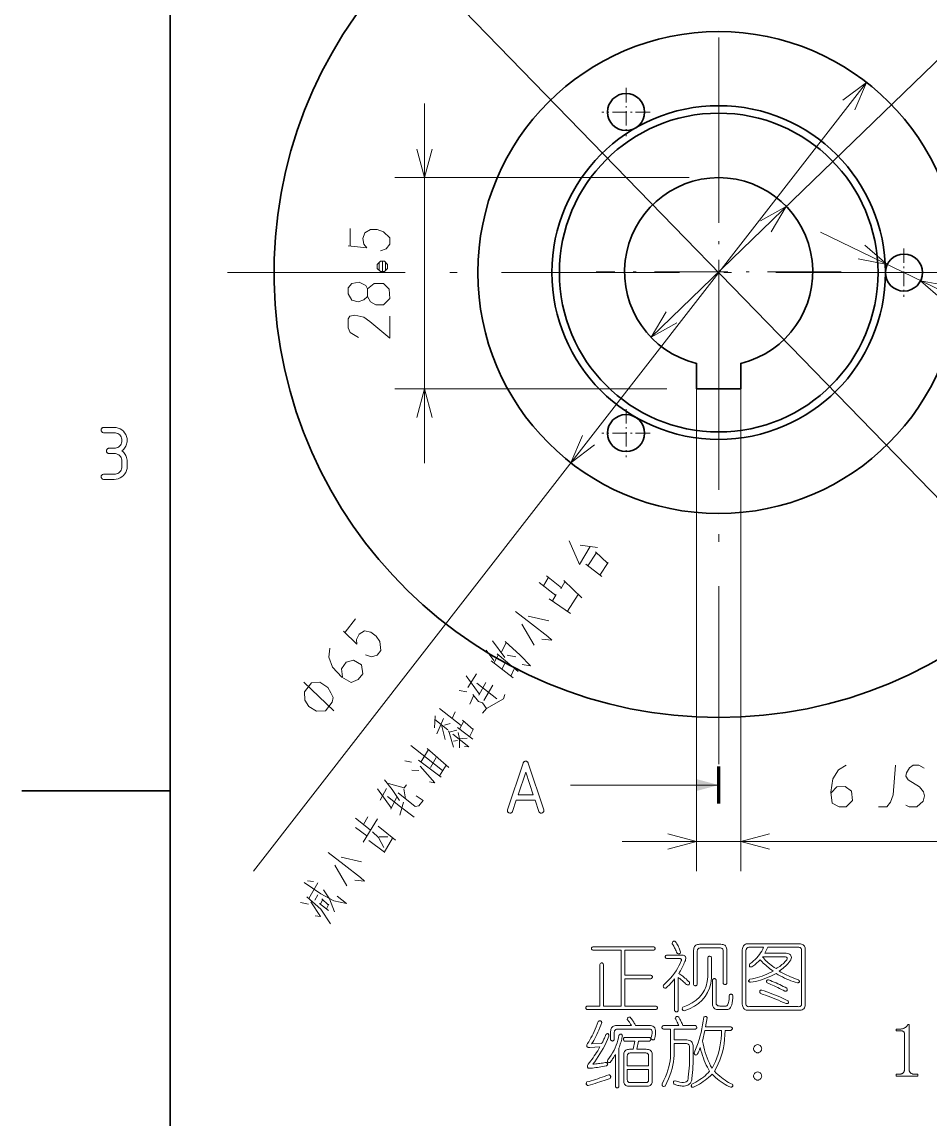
# Model space of a CAD drawing. Extents: x 0 to 297, y 0 to 210.
# Drawn here: x 0 to 61.3, y 82.9 to 156.8 of the extents above; entities that cross this region are included whole.
import ezdxf

# ---------------------------------------------------------------- set-up
doc = ezdxf.new("R2010")
doc.units = 0
doc.linetypes.add('DASHDOT', pattern=[18.5, 12, -3, 0.5, -3])

msp = doc.modelspace()

# ---------------------------------------------------------------- linework, layer by layer
at = {"color": 7, "lineweight": 35}
msp.add_line((10, 200), (10, 10), dxfattribs=at)
at = {"color": 255, "lineweight": 13}
for p, q in [((42.444, 135.583), (89.339, 180.958)), ((16.881, 170.942), (67.918, 118.437)), ((15.622, 99.59), (56.983, 152.777)), ((27.163, 127.099), (27.163, 151.349)), ((53.887, 142.682), (92.114, 124.096)), ((45.508, 132.099), (45.508, 99.58)), ((48.508, 132.099), (48.508, 99.58)), ((40.508, 101.58), (85.265, 101.58))]:
    msp.add_line(p, q, dxfattribs=at)
at = {"color": 255, "linetype": 'DASHDOT', "lineweight": 13}
for p, q in [((47.008, 174.307), (47.008, 105.591)), ((47.008, 174.303), (47.008, 106.642)), ((81.366, 139.949), (12.649, 139.949))]:
    msp.add_line(p, q, dxfattribs=at)
at = {"color": 255, "linetype": 'DASHDOT', "lineweight": 13, "ltscale": 0.08125}
for p, q in [((40.758, 152.399), (40.758, 149.149)), ((42.383, 150.774), (39.133, 150.774)), ((59.508, 141.574), (59.508, 138.324)), ((61.133, 139.949), (57.883, 139.949)), ((40.758, 130.749), (40.758, 127.499)), ((42.383, 129.124), (39.133, 129.124))]:
    msp.add_line(p, q, dxfattribs=at)
at = {"color": 255, "linetype": 'DASHDOT', "lineweight": 13, "ltscale": 0.41275}
for p, q in [((47.008, 148.254), (47.008, 131.744)), ((55.263, 139.999), (38.753, 139.999))]:
    msp.add_line(p, q, dxfattribs=at)
at = {"color": 255, "lineweight": 13, "ltscale": 0.49612}
msp.add_line((45.008, 146.349), (25.163, 146.349), dxfattribs=at)
at = {"color": 7, "lineweight": 35, "ltscale": 0.043243}
for p, q in [((45.508, 132.099), (45.508, 133.829)), ((48.508, 133.829), (48.508, 132.099))]:
    msp.add_line(p, q, dxfattribs=at)
at = {"color": 255, "lineweight": 13, "ltscale": 0.45862}
msp.add_line((43.508, 132.099), (25.163, 132.099), dxfattribs=at)
at = {"color": 7, "lineweight": 35, "ltscale": 0.075}
msp.add_line((48.508, 132.099), (45.508, 132.099), dxfattribs=at)
at = {"color": 255, "lineweight": 100, "ltscale": 0.0625}
msp.add_line((47.008, 104.142), (47.008, 106.642), dxfattribs=at)
at = {"color": 255, "lineweight": 13, "ltscale": 0.25}
msp.add_line((47.008, 105.392), (37.008, 105.392), dxfattribs=at)
at = {"color": 7, "lineweight": 35, "ltscale": 0.25}
msp.add_line((10, 105), (0, 105), dxfattribs=at)
at = {"color": 255, "lineweight": 13}
for points in [[(56.206, 150.934), (56.983, 152.777), (55.389, 151.569)], [(26.645, 148.281), (27.163, 146.349), (27.681, 148.281)], [(50.543, 142.699), (51.571, 144.415), (49.823, 143.443)], [(24.183, 141.411), (24.568, 141.551), (24.813, 141.866), (24.813, 142.286), (24.393, 142.706), (23.973, 142.846), (23.518, 142.846), (23.133, 142.636), (22.993, 142.251), (23.063, 141.866), (23.273, 141.621), (22.013, 141.761)], [(22.153, 141.761), (22.153, 142.916)], [(56.42, 140.875), (58.384, 140.496), (56.873, 141.806)], [(24.113, 140.081), (24.113, 140.641)], [(24.323, 140.711), (24.323, 140.011)], [(24.533, 140.081), (24.533, 140.641)], [(23.308, 138.856), (23.203, 139.066), (22.748, 139.311), (22.258, 139.206), (22.013, 138.926), (22.013, 138.506), (22.258, 138.086), (22.678, 137.981), (23.063, 138.121), (23.308, 138.331)], [(62.596, 139.023), (60.632, 139.402), (62.143, 138.092)], [(24.813, 137.001), (24.813, 135.531), (23.483, 136.651), (23.063, 136.931), (22.468, 137.071), (22.118, 137.001), (22.013, 136.826), (22.013, 136.231), (22.153, 135.916), (22.713, 135.566)], [(43.473, 137.299), (42.444, 135.583), (44.193, 136.555)], [(27.681, 130.167), (27.163, 132.099), (26.645, 130.167)], [(37.81, 128.964), (37.032, 127.121), (38.627, 128.328)], [(36.922, 121.865), (37.622, 120.256)], [(37.622, 120.256), (38.344, 121.469)], [(37.659, 121.558), (38.826, 121.405)], [(38.181, 120.177), (38.749, 121.021)], [(38.687, 121.113), (39.507, 120.343)], [(38.043, 120.284), (39.12, 119.446)], [(39.55, 120.398), (38.982, 119.554)], [(35.182, 118.829), (35.514, 119.369)], [(35.397, 119.504), (36.398, 118.682)], [(36.56, 119.176), (37.779, 118.006)], [(34.906, 119.044), (36.011, 118.184)], [(36.355, 118.626), (36.622, 119.084)], [(35.566, 117.954), (37.012, 116.963)], [(35.808, 117.81), (36.054, 118.24)], [(36.818, 117.113), (37.524, 118.249)], [(33.303, 117.097), (34.381, 116.259), (35.486, 115.4)], [(21.798, 115.692), (22.507, 116.604)], [(33.736, 116.229), (34.559, 114.835)], [(34.166, 116.781), (35.554, 116.456)], [(23.185, 114.17), (23.575, 114.044), (23.962, 114.142), (24.22, 114.474), (24.146, 115.063), (23.9, 115.431), (23.541, 115.711), (23.108, 115.781), (22.762, 115.563), (22.581, 115.216), (22.596, 114.894), (21.687, 115.778)], [(31.757, 115.108), (32.57, 113.988)], [(32.346, 114.384), (32.671, 114.973)], [(33.623, 114.144), (32.61, 115.065)], [(35.741, 115.158), (35.084, 115.225)], [(35.486, 115.4), (35.741, 115.158)], [(20.785, 114.618), (20.711, 114.01), (20.945, 113.341), (21.577, 112.672), (22.222, 112.303), (22.694, 112.512), (22.995, 112.899), (22.921, 113.488), (22.381, 113.82), (21.875, 113.681), (21.558, 113.218), (21.626, 112.678)], [(31.311, 114.479), (31.846, 113.797)], [(32.125, 114.157), (31.864, 113.65)], [(33.485, 113.055), (32.064, 114.249)], [(32.748, 114.16), (33.313, 114.031)], [(34.311, 113.432), (33.623, 114.144)], [(31.649, 113.773), (33.141, 112.613)], [(32.368, 113.214), (32.57, 113.589)], [(32.975, 112.741), (33.193, 113.193)], [(34.311, 113.432), (33.752, 113.512)], [(29.979, 112.766), (30.854, 111.553)], [(30.078, 111.98), (30.661, 112.901)], [(21.049, 110.396), (20.03, 111.366), (19.011, 112.336)], [(29.507, 111.759), (30.016, 111.673)], [(30.692, 112.256), (32.045, 111.203)], [(30.817, 111.449), (31.309, 112.308)], [(31.161, 111.093), (31.781, 112.118)], [(30.219, 110.85), (30.474, 111.406)], [(30.412, 111.498), (30.796, 111.022), (31.081, 110.933), (31.355, 110.543)], [(31.355, 110.543), (32.494, 111.21), (32.583, 111.495)], [(29.627, 109.404), (28.162, 110.543)], [(29.019, 109.877), (29.237, 110.328)], [(31.069, 110.233), (31.355, 110.543)], [(27.874, 110.058), (27.825, 109.254)], [(28.739, 109.119), (27.855, 109.806)], [(28, 108.852), (28.445, 109.88)], [(28.5, 109.438), (28.887, 109.536)], [(29.814, 109.702), (29.531, 109.168)], [(30.434, 109.131), (29.731, 109.767)], [(28.297, 109.463), (28.546, 108.471)], [(28.773, 109.048), (28.847, 108.858)], [(28.835, 108.956), (29.341, 109.094)], [(28.847, 108.858), (29.111, 107.943)], [(29.077, 108.812), (30.155, 107.974)], [(29.393, 109.275), (30.416, 108.481)], [(29.513, 108.517), (29.436, 108.932)], [(30.195, 108.652), (30.477, 109.187)], [(26.229, 108.057), (27.306, 107.219), (28.384, 106.381)], [(29.378, 108.401), (29.111, 108.342)], [(29.464, 108.511), (30.032, 108.557)], [(29.516, 107.894), (29.525, 108.419)], [(26.916, 106.945), (27.435, 107.783)], [(27.352, 107.848), (28.807, 106.583)], [(30.155, 107.974), (29.854, 107.986)], [(25.833, 107.034), (26.293, 106.942)], [(26.75, 107.074), (28.292, 105.92)], [(27.865, 105.543), (26.876, 106.666)], [(27.561, 106.577), (27.951, 107.249)], [(28.181, 106.006), (28.614, 106.734)], [(55.62, 106.73), (55.095, 106.415), (54.71, 105.82), (54.57, 104.91), (54.675, 104.175), (55.13, 103.93), (55.62, 103.93), (56.04, 104.35), (55.97, 104.98), (55.55, 105.295), (54.99, 105.26), (54.605, 104.875)], [(58.945, 106.73), (58.77, 104.735), (58.595, 104.245), (58.35, 103.93), (57.79, 103.93)], [(59.645, 104.035), (59.855, 103.93), (60.38, 103.93), (60.8, 104.315), (60.905, 104.665), (60.835, 104.945), (60.555, 105.26), (59.785, 105.75), (59.645, 105.995), (59.68, 106.205), (59.89, 106.555), (60.135, 106.73), (60.52, 106.73), (60.87, 106.52)], [(26.312, 106.396), (26.787, 106.381)], [(24, 105.134), (24.909, 103.851)], [(24.169, 104.382), (24.596, 105.159)], [(24.473, 105.742), (24.979, 105.082)], [(24.728, 105.499), (25.787, 105.208)], [(24.979, 105.082), (25.471, 104.345)], [(25.879, 104.471), (25.771, 105.131)], [(25.787, 105.208), (25.937, 105.401)], [(27.509, 105.598), (27.865, 105.543)], [(24.663, 104.618), (25.547, 103.931), (26.459, 103.222)], [(24.894, 103.774), (25.271, 104.545)], [(25.382, 104.858), (26.542, 103.955)], [(27.067, 104.345), (26.603, 104.662)], [(26.788, 103.986), (27.067, 104.345)], [(25.495, 103.351), (25.735, 104.229)], [(26.542, 103.955), (26.788, 103.986)], [(22.502, 103.151), (23.497, 102.377)], [(23.027, 101.545), (23.979, 103.111)], [(23.055, 102.721), (23.337, 103.255)], [(22.505, 102.528), (23.273, 101.975)], [(23.663, 102.248), (24.062, 101.849)], [(25.207, 101.668), (24.04, 102.62)], [(43.576, 101.062), (45.508, 101.58), (43.576, 102.097)], [(50.44, 102.097), (48.508, 101.58), (50.44, 101.062)], [(23.414, 101.644), (24.458, 100.876)], [(24.062, 101.849), (24.421, 101.171)], [(24.105, 101.905), (24.679, 101.902)], [(24.436, 100.849), (25.013, 101.819)], [(20.67, 100.852), (21.747, 100.014), (22.853, 99.154)], [(21.103, 99.983), (21.926, 98.589)], [(21.532, 100.535), (22.92, 100.21)], [(22.853, 99.154), (23.107, 98.912)], [(19.052, 98.829), (20.173, 98.046)], [(19.264, 98.93), (19.669, 98.881)], [(19.362, 97.745), (19.955, 98.792)], [(23.107, 98.912), (22.45, 98.979)], [(19.224, 97.852), (20.176, 97.024)], [(19.752, 97.619), (19.955, 97.994)], [(20.133, 97.367), (20.271, 97.659)], [(20.173, 98.046), (21.054, 97.582)], [(20.237, 97.73), (20.664, 97.309)], [(20.338, 98.316), (20.762, 97.72)], [(20.762, 97.72), (21.097, 96.839)], [(21.898, 97.414), (21.263, 97.908)], [(18.798, 97.475), (19.335, 97.367)], [(20.139, 96.52), (19.491, 97.512)], [(20.078, 97.41), (20.685, 96.938)], [(20.176, 97.024), (20.824, 96.032)], [(20.547, 97.045), (20.707, 97.364)], [(21.054, 97.582), (21.898, 97.414)], [(19.783, 96.575), (20.139, 96.52)]]:
    msp.add_lwpolyline(points, dxfattribs=at)
for points in [[(24.673, 140.221), (24.673, 140.501), (24.463, 140.711), (24.183, 140.711), (23.973, 140.501), (23.973, 140.221), (24.183, 140.011), (24.463, 140.011)], [(24.813, 138.191), (24.778, 138.821), (24.393, 139.206), (23.763, 139.206), (23.308, 138.856), (23.308, 138.331), (23.518, 137.981), (23.868, 137.771), (24.393, 137.771)], [(6.224, 127.75), (6.31, 127.743), (6.391, 127.724), (6.466, 127.692), (6.535, 127.65), (6.596, 127.598), (6.648, 127.537), (6.69, 127.469), (6.721, 127.393), (6.741, 127.312), (6.748, 127.226), (6.748, 126.879), (6.741, 126.792), (6.721, 126.711), (6.69, 126.635), (6.648, 126.566), (6.596, 126.504), (6.535, 126.452), (6.466, 126.409), (6.391, 126.377), (6.31, 126.357), (6.224, 126.35), (5.524, 126.35), (5.495, 126.348), (5.468, 126.342), (5.443, 126.331), (5.419, 126.318), (5.399, 126.301), (5.381, 126.281), (5.367, 126.259), (5.356, 126.234), (5.35, 126.207), (5.348, 126.179), (5.35, 126.15), (5.356, 126.123), (5.367, 126.097), (5.381, 126.074), (5.399, 126.054), (5.419, 126.036), (5.443, 126.022), (5.468, 126.011), (5.495, 126.005), (5.524, 126.002), (6.224, 126.002), (6.366, 126.014), (6.501, 126.047), (6.627, 126.1), (6.742, 126.171), (6.844, 126.259), (6.931, 126.361), (7.002, 126.476), (7.055, 126.601), (7.089, 126.736), (7.1, 126.879), (7.1, 127.226), (7.096, 127.309), (7.085, 127.391), (7.066, 127.47), (7.041, 127.547), (7.008, 127.62), (6.969, 127.69), (6.923, 127.757), (6.871, 127.818), (6.812, 127.875), (6.748, 127.926), (6.812, 127.979), (6.871, 128.037), (6.923, 128.099), (6.969, 128.166), (7.008, 128.236), (7.041, 128.309), (7.066, 128.386), (7.085, 128.464), (7.096, 128.545), (7.1, 128.626), (7.089, 128.769), (7.055, 128.903), (7.002, 129.029), (6.931, 129.144), (6.844, 129.246), (6.742, 129.334), (6.627, 129.405), (6.501, 129.458), (6.366, 129.491), (6.224, 129.502), (5.524, 129.502), (5.495, 129.5), (5.468, 129.494), (5.443, 129.483), (5.419, 129.469), (5.399, 129.451), (5.381, 129.431), (5.367, 129.407), (5.356, 129.382), (5.35, 129.355), (5.348, 129.326), (5.35, 129.298), (5.356, 129.27), (5.367, 129.245), (5.381, 129.222), (5.399, 129.201), (5.419, 129.184), (5.443, 129.17), (5.468, 129.159), (5.495, 129.152), (5.524, 129.15), (6.224, 129.15), (6.31, 129.143), (6.391, 129.124), (6.466, 129.092), (6.535, 129.05), (6.596, 128.998), (6.648, 128.937), (6.69, 128.869), (6.721, 128.793), (6.741, 128.712), (6.748, 128.626), (6.741, 128.541), (6.721, 128.461), (6.69, 128.386), (6.648, 128.317), (6.596, 128.256), (6.535, 128.204), (6.466, 128.161), (6.391, 128.129), (6.31, 128.109), (6.224, 128.102), (5.876, 128.102), (5.847, 128.1), (5.82, 128.094), (5.795, 128.083), (5.772, 128.069), (5.751, 128.051), (5.734, 128.031), (5.72, 128.007), (5.709, 127.982), (5.702, 127.955), (5.7, 127.926), (5.702, 127.897), (5.709, 127.87), (5.72, 127.845), (5.734, 127.822), (5.751, 127.801), (5.772, 127.784), (5.795, 127.77), (5.82, 127.759), (5.847, 127.752), (5.876, 127.75)], [(20.475, 110.399), (20.926, 110.98), (20.988, 111.287), (20.846, 111.618), (20.628, 111.965), (20.11, 112.324), (19.542, 112.278), (19.069, 111.67), (19.087, 111.124), (19.367, 110.685), (19.88, 110.375)], [(34.874, 103.616), (34.881, 103.596), (34.891, 103.577), (34.904, 103.56), (34.918, 103.545), (34.935, 103.531), (34.953, 103.52), (34.972, 103.511), (34.993, 103.504), (35.014, 103.5), (35.036, 103.498), (35.064, 103.5), (35.092, 103.507), (35.117, 103.518), (35.14, 103.532), (35.161, 103.55), (35.178, 103.57), (35.192, 103.593), (35.203, 103.618), (35.21, 103.646), (35.212, 103.674), (35.212, 103.679), (35.211, 103.684), (35.211, 103.69), (35.21, 103.695), (35.209, 103.701), (35.209, 103.706), (35.208, 103.711), (35.208, 103.716), (35.207, 103.72), (35.207, 103.723), (34.155, 106.876), (34.146, 106.897), (34.135, 106.917), (34.123, 106.935), (34.108, 106.951), (34.092, 106.965), (34.074, 106.976), (34.054, 106.986), (34.033, 106.993), (34.011, 106.997), (33.988, 106.998), (33.964, 106.997), (33.941, 106.992), (33.919, 106.985), (33.899, 106.975), (33.88, 106.963), (33.864, 106.948), (33.849, 106.932), (33.836, 106.915), (33.825, 106.896), (33.817, 106.876), (32.769, 103.723), (32.768, 103.72), (32.766, 103.716), (32.765, 103.711), (32.764, 103.706), (32.763, 103.701), (32.762, 103.695), (32.761, 103.69), (32.76, 103.684), (32.76, 103.679), (32.759, 103.674), (32.762, 103.646), (32.768, 103.618), (32.779, 103.593), (32.793, 103.57), (32.811, 103.55), (32.831, 103.532), (32.854, 103.518), (32.88, 103.507), (32.907, 103.5), (32.936, 103.498), (32.959, 103.5), (32.981, 103.504), (33.002, 103.511), (33.021, 103.52), (33.039, 103.531), (33.056, 103.545), (33.07, 103.56), (33.083, 103.577), (33.094, 103.596), (33.102, 103.616), (33.352, 104.374), (34.62, 104.374)], [(34.502, 104.722), (33.474, 104.722), (33.988, 106.269)], [(44.439, 94.131), (44.43, 94.094), (44.417, 94.064), (44.401, 94.04), (44.382, 94.022), (44.359, 94.011), (44.334, 94.006), (44.305, 94.008), (44.273, 94.016), (44.238, 94.03), (44.199, 94.051), (44.167, 94.129), (44.135, 94.205), (44.103, 94.277), (44.071, 94.345), (44.039, 94.411), (44.007, 94.473), (43.975, 94.533), (43.943, 94.589), (43.911, 94.641), (43.879, 94.691), (43.881, 94.736), (43.887, 94.774), (43.897, 94.806), (43.911, 94.832), (43.929, 94.851), (43.951, 94.864), (43.977, 94.87), (44.007, 94.87), (44.041, 94.864), (44.079, 94.851), (44.133, 94.772), (44.183, 94.694), (44.229, 94.618), (44.271, 94.544), (44.309, 94.471), (44.343, 94.4), (44.373, 94.33), (44.399, 94.262), (44.421, 94.196)], [(38.519, 94.491), (42.639, 94.491), (42.668, 94.467), (42.69, 94.443), (42.706, 94.419), (42.716, 94.395), (42.719, 94.371), (42.716, 94.347), (42.706, 94.323), (42.69, 94.299), (42.668, 94.275), (42.639, 94.251), (40.679, 94.251), (40.679, 92.571), (42.439, 92.571), (42.475, 92.547), (42.503, 92.523), (42.523, 92.499), (42.535, 92.475), (42.539, 92.451), (42.535, 92.427), (42.523, 92.403), (42.503, 92.379), (42.475, 92.355), (42.439, 92.331), (40.679, 92.331), (40.679, 90.491), (42.799, 90.491), (42.828, 90.467), (42.85, 90.443), (42.866, 90.419), (42.876, 90.395), (42.879, 90.371), (42.876, 90.347), (42.866, 90.323), (42.85, 90.299), (42.828, 90.275), (42.799, 90.251), (38.119, 90.251), (38.09, 90.275), (38.068, 90.299), (38.052, 90.323), (38.042, 90.347), (38.039, 90.371), (38.042, 90.395), (38.052, 90.419), (38.068, 90.443), (38.09, 90.467), (38.119, 90.491), (38.999, 90.491), (38.999, 93.291), (39.023, 93.334), (39.047, 93.368), (39.071, 93.392), (39.095, 93.406), (39.119, 93.411), (39.143, 93.406), (39.167, 93.392), (39.191, 93.368), (39.215, 93.334), (39.239, 93.291), (39.239, 90.491), (40.439, 90.491), (40.439, 94.251), (38.519, 94.251), (38.483, 94.275), (38.455, 94.299), (38.435, 94.323), (38.423, 94.347), (38.419, 94.371), (38.423, 94.395), (38.435, 94.419), (38.455, 94.443), (38.483, 94.467)], [(45.719, 94.651), (47.159, 94.651), (47.235, 94.647), (47.303, 94.635), (47.363, 94.615), (47.415, 94.587), (47.459, 94.551), (47.495, 94.507), (47.523, 94.455), (47.543, 94.395), (47.555, 94.327), (47.559, 94.251), (47.559, 92.011), (47.535, 91.982), (47.511, 91.96), (47.487, 91.944), (47.463, 91.934), (47.439, 91.931), (47.415, 91.934), (47.391, 91.944), (47.367, 91.96), (47.343, 91.982), (47.319, 92.011), (47.319, 94.171), (47.317, 94.217), (47.31, 94.257), (47.298, 94.293), (47.281, 94.325), (47.259, 94.351), (47.233, 94.373), (47.202, 94.389), (47.166, 94.401), (47.125, 94.409), (47.079, 94.411), (45.799, 94.411), (45.754, 94.409), (45.713, 94.401), (45.677, 94.389), (45.646, 94.373), (45.619, 94.351), (45.598, 94.325), (45.581, 94.293), (45.569, 94.257), (45.562, 94.217), (45.559, 94.171), (45.559, 91.931), (45.535, 91.902), (45.511, 91.88), (45.487, 91.864), (45.463, 91.854), (45.439, 91.851), (45.415, 91.854), (45.391, 91.864), (45.367, 91.88), (45.343, 91.902), (45.319, 91.931), (45.319, 94.251), (45.323, 94.327), (45.335, 94.395), (45.355, 94.455), (45.383, 94.507), (45.419, 94.551), (45.463, 94.587), (45.515, 94.615), (45.575, 94.635), (45.643, 94.647)], [(48.999, 94.691), (52.439, 94.691), (52.522, 94.68), (52.596, 94.662), (52.66, 94.638), (52.714, 94.608), (52.759, 94.571), (52.794, 94.528), (52.82, 94.478), (52.836, 94.422), (52.842, 94.36), (52.839, 94.291), (52.839, 90.691), (52.842, 90.593), (52.834, 90.505), (52.816, 90.429), (52.788, 90.365), (52.749, 90.311), (52.7, 90.269), (52.64, 90.237), (52.57, 90.217), (52.49, 90.209), (52.399, 90.211), (48.999, 90.211), (48.93, 90.208), (48.868, 90.214), (48.812, 90.23), (48.762, 90.256), (48.719, 90.291), (48.682, 90.336), (48.652, 90.39), (48.628, 90.454), (48.61, 90.528), (48.599, 90.611), (48.599, 94.291), (48.61, 94.367), (48.628, 94.435), (48.652, 94.495), (48.682, 94.547), (48.719, 94.591), (48.762, 94.627), (48.812, 94.655), (48.868, 94.675), (48.93, 94.687)], [(50.039, 94.451), (49.079, 94.451), (49.041, 94.449), (49.006, 94.441), (48.974, 94.429), (48.945, 94.413), (48.919, 94.391), (48.897, 94.365), (48.878, 94.333), (48.862, 94.297), (48.849, 94.257), (48.839, 94.211), (48.839, 90.691), (48.842, 90.638), (48.849, 90.592), (48.861, 90.552), (48.878, 90.518), (48.899, 90.491), (48.926, 90.47), (48.957, 90.456), (48.993, 90.448), (49.034, 90.446), (49.079, 90.451), (52.359, 90.451), (52.412, 90.446), (52.458, 90.448), (52.498, 90.456), (52.532, 90.47), (52.559, 90.491), (52.58, 90.518), (52.594, 90.552), (52.602, 90.592), (52.604, 90.638), (52.599, 90.691), (52.599, 94.211), (52.604, 94.257), (52.602, 94.297), (52.594, 94.333), (52.58, 94.365), (52.559, 94.391), (52.532, 94.413), (52.498, 94.429), (52.458, 94.441), (52.412, 94.449), (52.359, 94.451), (50.319, 94.451), (50.119, 94.051), (51.439, 94.051), (51.552, 94.047), (51.649, 94.033), (51.731, 94.011), (51.798, 93.981), (51.849, 93.941), (51.886, 93.893), (51.907, 93.835), (51.913, 93.769), (51.904, 93.695), (51.879, 93.611), (51.814, 93.517), (51.745, 93.427), (51.673, 93.341), (51.598, 93.259), (51.519, 93.181), (51.438, 93.107), (51.353, 93.037), (51.265, 92.971), (51.174, 92.909), (51.079, 92.851), (51.208, 92.78), (51.337, 92.712), (51.467, 92.646), (51.598, 92.582), (51.729, 92.521), (51.862, 92.462), (51.995, 92.406), (52.129, 92.352), (52.264, 92.3), (52.399, 92.251), (52.427, 92.22), (52.447, 92.192), (52.459, 92.166), (52.463, 92.142), (52.459, 92.121), (52.447, 92.102), (52.427, 92.086), (52.399, 92.072), (52.363, 92.06), (52.319, 92.051), (52.175, 92.093), (52.031, 92.141), (51.887, 92.193), (51.743, 92.249), (51.599, 92.311), (51.455, 92.377), (51.311, 92.449), (51.167, 92.525), (51.023, 92.605), (50.879, 92.691), (50.704, 92.599), (50.529, 92.513), (50.355, 92.435), (50.182, 92.365), (50.009, 92.301), (49.838, 92.245), (49.667, 92.195), (49.497, 92.153), (49.328, 92.119), (49.159, 92.091), (49.116, 92.1), (49.081, 92.112), (49.055, 92.126), (49.038, 92.142), (49.029, 92.161), (49.03, 92.182), (49.039, 92.206), (49.057, 92.232), (49.084, 92.26), (49.119, 92.291), (49.293, 92.325), (49.463, 92.365), (49.629, 92.409), (49.791, 92.457), (49.949, 92.511), (50.103, 92.569), (50.253, 92.633), (50.399, 92.701), (50.541, 92.773), (50.679, 92.851), (50.57, 92.931), (50.465, 93.009), (50.365, 93.087), (50.27, 93.165), (50.179, 93.241), (50.094, 93.317), (50.013, 93.391), (49.937, 93.465), (49.866, 93.539), (49.799, 93.611), (49.758, 93.563), (49.713, 93.515), (49.665, 93.467), (49.614, 93.419), (49.559, 93.371), (49.502, 93.323), (49.441, 93.275), (49.377, 93.227), (49.31, 93.179), (49.239, 93.131), (49.195, 93.126), (49.158, 93.126), (49.128, 93.132), (49.105, 93.144), (49.089, 93.161), (49.081, 93.184), (49.08, 93.212), (49.086, 93.246), (49.099, 93.286), (49.119, 93.331), (49.244, 93.429), (49.361, 93.529), (49.471, 93.633), (49.574, 93.741), (49.669, 93.851), (49.758, 93.965), (49.839, 94.081), (49.913, 94.201), (49.98, 94.325)], [(44.279, 92.411), (44.279, 90.171), (44.255, 90.142), (44.231, 90.12), (44.207, 90.104), (44.183, 90.094), (44.159, 90.091), (44.135, 90.094), (44.111, 90.104), (44.087, 90.12), (44.063, 90.142), (44.039, 90.171), (44.039, 92.331), (43.99, 92.267), (43.938, 92.203), (43.884, 92.139), (43.828, 92.075), (43.769, 92.011), (43.708, 91.947), (43.644, 91.883), (43.578, 91.819), (43.51, 91.755), (43.439, 91.691), (43.402, 91.693), (43.369, 91.699), (43.341, 91.709), (43.318, 91.723), (43.299, 91.741), (43.286, 91.763), (43.277, 91.789), (43.273, 91.819), (43.274, 91.853), (43.279, 91.891), (43.45, 92.051), (43.609, 92.213), (43.757, 92.375), (43.894, 92.537), (44.019, 92.701), (44.134, 92.865), (44.237, 93.031), (44.329, 93.197), (44.41, 93.363), (44.479, 93.531), (44.492, 93.561), (44.498, 93.589), (44.498, 93.613), (44.492, 93.633), (44.479, 93.651), (44.46, 93.665), (44.434, 93.677), (44.402, 93.685), (44.364, 93.689), (44.319, 93.691), (43.479, 93.691), (43.45, 93.715), (43.428, 93.739), (43.412, 93.763), (43.402, 93.787), (43.399, 93.811), (43.402, 93.835), (43.412, 93.859), (43.428, 93.883), (43.45, 93.907), (43.479, 93.931), (44.479, 93.931), (44.554, 93.927), (44.618, 93.917), (44.672, 93.899), (44.716, 93.873), (44.749, 93.841), (44.772, 93.801), (44.784, 93.755), (44.786, 93.701), (44.778, 93.639), (44.759, 93.571), (44.726, 93.483), (44.69, 93.395), (44.652, 93.307), (44.612, 93.219), (44.569, 93.131), (44.524, 93.043), (44.476, 92.955), (44.426, 92.867), (44.374, 92.779), (44.319, 92.691), (44.384, 92.649), (44.45, 92.603), (44.518, 92.553), (44.588, 92.499), (44.659, 92.441), (44.732, 92.379), (44.806, 92.313), (44.882, 92.243), (44.96, 92.169), (45.039, 92.091), (45.044, 92.046), (45.044, 92.008), (45.038, 91.976), (45.026, 91.95), (45.009, 91.931), (44.986, 91.918), (44.958, 91.912), (44.924, 91.912), (44.884, 91.918), (44.839, 91.931), (44.776, 91.993), (44.714, 92.053), (44.654, 92.109), (44.596, 92.161), (44.539, 92.211), (44.484, 92.257), (44.43, 92.301), (44.378, 92.341), (44.328, 92.377)], [(46.279, 93.771), (46.303, 93.8), (46.327, 93.822), (46.351, 93.838), (46.375, 93.848), (46.399, 93.851), (46.423, 93.848), (46.447, 93.838), (46.471, 93.822), (46.495, 93.8), (46.519, 93.771), (46.519, 92.731), (46.515, 92.36), (46.471, 92.014), (46.387, 91.694), (46.263, 91.4), (46.099, 91.131), (45.895, 90.888), (45.651, 90.67), (45.367, 90.478), (45.043, 90.312), (44.679, 90.171), (44.642, 90.181), (44.612, 90.193), (44.588, 90.209), (44.57, 90.229), (44.559, 90.251), (44.554, 90.277), (44.556, 90.305), (44.564, 90.337), (44.578, 90.373), (44.599, 90.411), (44.933, 90.543), (45.23, 90.699), (45.49, 90.879), (45.713, 91.083), (45.899, 91.311), (46.049, 91.563), (46.162, 91.839), (46.238, 92.139), (46.277, 92.463), (46.279, 92.811)], [(51.399, 93.811), (49.959, 93.811), (50.026, 93.731), (50.098, 93.651), (50.176, 93.571), (50.26, 93.491), (50.349, 93.411), (50.444, 93.331), (50.544, 93.251), (50.65, 93.171), (50.762, 93.091), (50.879, 93.011), (50.966, 93.06), (51.049, 93.112), (51.129, 93.166), (51.206, 93.222), (51.279, 93.281), (51.35, 93.342), (51.417, 93.406), (51.481, 93.472), (51.542, 93.54), (51.599, 93.611), (51.619, 93.649), (51.63, 93.683), (51.632, 93.713), (51.625, 93.739), (51.609, 93.761), (51.585, 93.779), (51.552, 93.793), (51.51, 93.803), (51.459, 93.809)], [(46.839, 92.251), (46.839, 90.691), (46.842, 90.653), (46.849, 90.619), (46.861, 90.589), (46.878, 90.563), (46.899, 90.541), (46.926, 90.523), (46.957, 90.509), (46.993, 90.499), (47.034, 90.493), (47.079, 90.491), (47.479, 90.491), (47.525, 90.491), (47.566, 90.507), (47.602, 90.539), (47.633, 90.587), (47.659, 90.651), (47.681, 90.731), (47.698, 90.827), (47.71, 90.939), (47.717, 91.067), (47.719, 91.211), (47.743, 91.24), (47.767, 91.262), (47.791, 91.278), (47.815, 91.288), (47.839, 91.291), (47.863, 91.288), (47.887, 91.278), (47.911, 91.262), (47.935, 91.24), (47.959, 91.211), (47.955, 91.021), (47.943, 90.853), (47.923, 90.705), (47.895, 90.577), (47.859, 90.471), (47.815, 90.385), (47.763, 90.321), (47.703, 90.277), (47.635, 90.253), (47.559, 90.251), (46.999, 90.251), (46.923, 90.255), (46.855, 90.265), (46.795, 90.283), (46.743, 90.309), (46.699, 90.341), (46.663, 90.381), (46.635, 90.427), (46.615, 90.481), (46.603, 90.543), (46.599, 90.611), (46.599, 92.251), (46.623, 92.287), (46.647, 92.315), (46.671, 92.335), (46.695, 92.347), (46.719, 92.351), (46.743, 92.347), (46.767, 92.335), (46.791, 92.315), (46.815, 92.287)], [(50.359, 92.251), (50.494, 92.202), (50.626, 92.152), (50.756, 92.1), (50.884, 92.046), (51.009, 91.991), (51.132, 91.934), (51.252, 91.876), (51.37, 91.816), (51.486, 91.754), (51.599, 91.691), (51.62, 91.653), (51.633, 91.619), (51.639, 91.589), (51.638, 91.563), (51.629, 91.541), (51.614, 91.523), (51.591, 91.509), (51.561, 91.499), (51.524, 91.493), (51.479, 91.491), (51.359, 91.554), (51.239, 91.616), (51.119, 91.676), (50.999, 91.734), (50.879, 91.791), (50.759, 91.846), (50.639, 91.9), (50.519, 91.952), (50.399, 92.002), (50.279, 92.051), (50.258, 92.089), (50.244, 92.123), (50.236, 92.153), (50.234, 92.179), (50.239, 92.201), (50.25, 92.219), (50.268, 92.233), (50.292, 92.243), (50.322, 92.249)], [(51.679, 90.851), (51.7, 90.813), (51.713, 90.779), (51.719, 90.749), (51.718, 90.723), (51.709, 90.701), (51.694, 90.683), (51.671, 90.669), (51.641, 90.659), (51.604, 90.653), (51.559, 90.651), (51.384, 90.73), (51.209, 90.806), (51.035, 90.88), (50.862, 90.952), (50.689, 91.021), (50.518, 91.088), (50.347, 91.152), (50.177, 91.214), (50.008, 91.274), (49.839, 91.331), (49.811, 91.369), (49.791, 91.405), (49.779, 91.437), (49.775, 91.465), (49.779, 91.491), (49.791, 91.513), (49.811, 91.533), (49.839, 91.549), (49.875, 91.561), (49.919, 91.571), (50.088, 91.513), (50.258, 91.453), (50.43, 91.389), (50.604, 91.321), (50.779, 91.251), (50.956, 91.177), (51.134, 91.101), (51.314, 91.021), (51.496, 90.937)], [(40.119, 89.171), (41.119, 89.171), (41.095, 89.218), (41.07, 89.264), (41.044, 89.308), (41.017, 89.35), (40.989, 89.391), (40.961, 89.43), (40.932, 89.468), (40.902, 89.504), (40.871, 89.538), (40.839, 89.571), (40.841, 89.609), (40.847, 89.641), (40.857, 89.669), (40.871, 89.693), (40.889, 89.711), (40.911, 89.725), (40.937, 89.733), (40.967, 89.737), (41.001, 89.737), (41.039, 89.731), (41.086, 89.675), (41.13, 89.619), (41.172, 89.563), (41.212, 89.507), (41.249, 89.451), (41.284, 89.395), (41.316, 89.339), (41.346, 89.283), (41.374, 89.227), (41.399, 89.171), (42.399, 89.171), (42.496, 89.162), (42.577, 89.134), (42.643, 89.088), (42.694, 89.024), (42.729, 88.941), (42.75, 88.84), (42.755, 88.72), (42.745, 88.582), (42.72, 88.426), (42.679, 88.251), (42.655, 88.23), (42.631, 88.216), (42.607, 88.208), (42.583, 88.206), (42.559, 88.211), (42.535, 88.222), (42.511, 88.24), (42.487, 88.264), (42.463, 88.294), (42.439, 88.331), (42.474, 88.445), (42.5, 88.547), (42.516, 88.637), (42.522, 88.715), (42.519, 88.781), (42.506, 88.835), (42.484, 88.877), (42.452, 88.907), (42.41, 88.925), (42.359, 88.931), (40.199, 88.931), (40.154, 88.929), (40.113, 88.921), (40.077, 88.909), (40.046, 88.893), (40.019, 88.871), (39.998, 88.845), (39.981, 88.813), (39.969, 88.777), (39.962, 88.737), (39.959, 88.691), (39.959, 88.211), (39.935, 88.182), (39.911, 88.16), (39.887, 88.144), (39.863, 88.134), (39.839, 88.131), (39.815, 88.134), (39.791, 88.144), (39.767, 88.16), (39.743, 88.182), (39.719, 88.211), (39.719, 88.771), (39.723, 88.847), (39.735, 88.915), (39.755, 88.975), (39.783, 89.027), (39.819, 89.071), (39.863, 89.107), (39.915, 89.135), (39.975, 89.155), (40.043, 89.167)], [(44.319, 89.731), (44.344, 89.689), (44.369, 89.645), (44.395, 89.597), (44.422, 89.545), (44.449, 89.491), (44.478, 89.433), (44.507, 89.373), (44.537, 89.309), (44.568, 89.241), (44.599, 89.171), (45.439, 89.171), (45.475, 89.147), (45.503, 89.123), (45.523, 89.099), (45.535, 89.075), (45.539, 89.051), (45.535, 89.027), (45.523, 89.003), (45.503, 88.979), (45.475, 88.955), (45.439, 88.931), (43.999, 88.931), (43.999, 88.211), (44.759, 88.211), (44.865, 88.206), (44.959, 88.192), (45.041, 88.168), (45.111, 88.134), (45.169, 88.091), (45.215, 88.038), (45.249, 87.976), (45.271, 87.904), (45.281, 87.822), (45.279, 87.731), (45.286, 87.501), (45.289, 87.275), (45.289, 87.053), (45.286, 86.835), (45.279, 86.621), (45.27, 86.411), (45.257, 86.205), (45.241, 86.003), (45.222, 85.805), (45.199, 85.611), (45.187, 85.519), (45.166, 85.437), (45.136, 85.363), (45.097, 85.297), (45.049, 85.241), (44.993, 85.193), (44.928, 85.155), (44.854, 85.125), (44.771, 85.103), (44.679, 85.091), (44.608, 85.092), (44.537, 85.096), (44.467, 85.102), (44.398, 85.11), (44.329, 85.121), (44.262, 85.134), (44.195, 85.15), (44.129, 85.168), (44.064, 85.188), (43.999, 85.211), (43.978, 85.249), (43.964, 85.285), (43.956, 85.317), (43.954, 85.345), (43.959, 85.371), (43.97, 85.393), (43.988, 85.413), (44.012, 85.429), (44.042, 85.441), (44.079, 85.451), (44.246, 85.396), (44.396, 85.358), (44.528, 85.338), (44.642, 85.336), (44.739, 85.351), (44.818, 85.384), (44.88, 85.434), (44.924, 85.502), (44.95, 85.588), (44.959, 85.691), (44.982, 85.898), (45.001, 86.104), (45.017, 86.308), (45.03, 86.51), (45.039, 86.711), (45.046, 86.91), (45.049, 87.108), (45.049, 87.304), (45.046, 87.498), (45.039, 87.691), (45.043, 87.744), (45.039, 87.792), (45.027, 87.834), (45.007, 87.87), (44.979, 87.901), (44.943, 87.926), (44.899, 87.946), (44.847, 87.96), (44.787, 87.968), (44.719, 87.971), (43.999, 87.971), (43.999, 87.371), (44, 87.161), (43.988, 86.947), (43.962, 86.729), (43.922, 86.507), (43.869, 86.281), (43.802, 86.051), (43.722, 85.817), (43.628, 85.579), (43.52, 85.337), (43.399, 85.091), (43.354, 85.078), (43.314, 85.072), (43.28, 85.072), (43.252, 85.078), (43.229, 85.091), (43.212, 85.11), (43.2, 85.136), (43.194, 85.168), (43.194, 85.206), (43.199, 85.251), (43.313, 85.488), (43.414, 85.72), (43.502, 85.946), (43.577, 86.166), (43.639, 86.381), (43.689, 86.59), (43.726, 86.794), (43.75, 86.992), (43.761, 87.184), (43.759, 87.371), (43.759, 88.931), (43.279, 88.931), (43.243, 88.955), (43.215, 88.979), (43.195, 89.003), (43.183, 89.027), (43.179, 89.051), (43.183, 89.075), (43.195, 89.099), (43.215, 89.123), (43.243, 89.147), (43.279, 89.171), (44.319, 89.171), (44.302, 89.212), (44.284, 89.254), (44.264, 89.298), (44.242, 89.344), (44.219, 89.391), (44.194, 89.44), (44.168, 89.49), (44.14, 89.542), (44.11, 89.596), (44.079, 89.651), (44.096, 89.695), (44.114, 89.731), (44.134, 89.759), (44.156, 89.779), (44.179, 89.791), (44.204, 89.795), (44.23, 89.791), (44.258, 89.779), (44.288, 89.759)], [(46.239, 89.691), (46.119, 89.091), (47.839, 89.091), (47.875, 89.067), (47.903, 89.043), (47.923, 89.019), (47.935, 88.995), (47.939, 88.971), (47.935, 88.947), (47.923, 88.923), (47.903, 88.899), (47.875, 88.875), (47.839, 88.851), (47.439, 88.851), (47.432, 88.543), (47.41, 88.241), (47.374, 87.947), (47.324, 87.661), (47.259, 87.381), (47.18, 87.109), (47.086, 86.843), (46.978, 86.585), (46.856, 86.335), (46.719, 86.091), (46.839, 85.974), (46.959, 85.864), (47.079, 85.76), (47.199, 85.662), (47.319, 85.571), (47.439, 85.486), (47.559, 85.408), (47.679, 85.336), (47.799, 85.27), (47.919, 85.211), (47.94, 85.18), (47.954, 85.152), (47.962, 85.126), (47.964, 85.102), (47.959, 85.081), (47.948, 85.062), (47.93, 85.046), (47.906, 85.032), (47.876, 85.02), (47.839, 85.011), (47.704, 85.07), (47.57, 85.136), (47.438, 85.208), (47.308, 85.286), (47.179, 85.371), (47.052, 85.462), (46.926, 85.56), (46.802, 85.664), (46.68, 85.774), (46.559, 85.891), (46.446, 85.781), (46.33, 85.677), (46.212, 85.577), (46.092, 85.481), (45.969, 85.391), (45.844, 85.305), (45.716, 85.225), (45.586, 85.149), (45.454, 85.077), (45.319, 85.011), (45.275, 85.013), (45.238, 85.019), (45.208, 85.029), (45.185, 85.043), (45.169, 85.061), (45.161, 85.083), (45.16, 85.109), (45.166, 85.139), (45.179, 85.173), (45.199, 85.211), (45.341, 85.285), (45.478, 85.361), (45.61, 85.441), (45.737, 85.525), (45.859, 85.611), (45.977, 85.701), (46.09, 85.793), (46.198, 85.889), (46.301, 85.989), (46.399, 86.091), (46.321, 86.222), (46.246, 86.36), (46.174, 86.504), (46.105, 86.654), (46.039, 86.811), (45.977, 86.974), (45.918, 87.144), (45.862, 87.32), (45.809, 87.502), (45.759, 87.691), (45.75, 87.657), (45.738, 87.621), (45.724, 87.581), (45.708, 87.537), (45.689, 87.491), (45.668, 87.441), (45.644, 87.389), (45.618, 87.333), (45.59, 87.273), (45.559, 87.211), (45.521, 87.198), (45.487, 87.19), (45.457, 87.188), (45.431, 87.192), (45.409, 87.201), (45.391, 87.216), (45.377, 87.236), (45.367, 87.262), (45.361, 87.294), (45.359, 87.331), (45.452, 87.549), (45.538, 87.773), (45.618, 88.001), (45.692, 88.233), (45.759, 88.471), (45.82, 88.713), (45.874, 88.961), (45.922, 89.213), (45.964, 89.469), (45.999, 89.731), (46.03, 89.752), (46.06, 89.768), (46.088, 89.778), (46.114, 89.782), (46.139, 89.781), (46.162, 89.774), (46.184, 89.762), (46.204, 89.744), (46.222, 89.72)], [(38.879, 89.451), (38.918, 89.472), (38.953, 89.486), (38.985, 89.494), (39.014, 89.496), (39.039, 89.491), (39.062, 89.48), (39.081, 89.462), (39.097, 89.438), (39.11, 89.408), (39.119, 89.371), (39.055, 89.198), (38.99, 89.032), (38.924, 88.872), (38.857, 88.718), (38.789, 88.571), (38.721, 88.43), (38.652, 88.296), (38.582, 88.168), (38.511, 88.046), (38.439, 87.931), (39.119, 87.971), (39.151, 88.027), (39.182, 88.085), (39.212, 88.143), (39.241, 88.201), (39.269, 88.261), (39.297, 88.321), (39.324, 88.383), (39.35, 88.445), (39.375, 88.507), (39.399, 88.571), (39.437, 88.599), (39.471, 88.617), (39.501, 88.627), (39.527, 88.629), (39.549, 88.621), (39.567, 88.605), (39.581, 88.579), (39.591, 88.545), (39.597, 88.503), (39.599, 88.451), (39.509, 88.238), (39.415, 88.03), (39.317, 87.828), (39.215, 87.632), (39.109, 87.441), (38.999, 87.256), (38.885, 87.076), (38.767, 86.902), (38.645, 86.734), (38.519, 86.571), (38.615, 86.579), (38.71, 86.589), (38.804, 86.599), (38.897, 86.609), (38.989, 86.621), (39.081, 86.633), (39.172, 86.647), (39.262, 86.661), (39.351, 86.675), (39.439, 86.691), (39.468, 86.667), (39.49, 86.643), (39.506, 86.619), (39.516, 86.595), (39.519, 86.571), (39.516, 86.547), (39.506, 86.523), (39.49, 86.499), (39.468, 86.475), (39.439, 86.451), (39.312, 86.428), (39.188, 86.406), (39.066, 86.386), (38.946, 86.368), (38.829, 86.351), (38.714, 86.336), (38.602, 86.322), (38.492, 86.31), (38.384, 86.3), (38.279, 86.291), (38.242, 86.294), (38.212, 86.302), (38.188, 86.316), (38.17, 86.336), (38.159, 86.361), (38.154, 86.392), (38.156, 86.428), (38.164, 86.47), (38.178, 86.518), (38.199, 86.571), (38.286, 86.676), (38.372, 86.784), (38.456, 86.894), (38.538, 87.006), (38.619, 87.121), (38.698, 87.238), (38.776, 87.358), (38.852, 87.48), (38.926, 87.604), (38.999, 87.731), (38.319, 87.691), (38.26, 87.694), (38.21, 87.702), (38.17, 87.716), (38.14, 87.736), (38.119, 87.761), (38.108, 87.792), (38.106, 87.828), (38.114, 87.87), (38.132, 87.918), (38.159, 87.971), (38.238, 88.087), (38.316, 88.209), (38.392, 88.339), (38.466, 88.477), (38.539, 88.621), (38.61, 88.773), (38.68, 88.931), (38.748, 89.097), (38.814, 89.271)], [(47.199, 88.851), (46.079, 88.851), (45.919, 88.131), (45.954, 87.933), (45.996, 87.737), (46.044, 87.545), (46.098, 87.357), (46.159, 87.171), (46.226, 86.989), (46.3, 86.809), (46.38, 86.633), (46.466, 86.461), (46.559, 86.291), (46.681, 86.518), (46.79, 86.752), (46.886, 86.992), (46.969, 87.238), (47.039, 87.491), (47.097, 87.75), (47.142, 88.016), (47.174, 88.288), (47.193, 88.566)], [(59.859, 89.251), (59.859, 86.211), (59.86, 86.18), (59.863, 86.15), (59.868, 86.122), (59.875, 86.096), (59.884, 86.071), (59.895, 86.048), (59.908, 86.026), (59.923, 86.006), (59.94, 85.988), (59.959, 85.971), (59.98, 85.956), (60.002, 85.942), (60.026, 85.93), (60.052, 85.92), (60.079, 85.911), (60.108, 85.904), (60.138, 85.898), (60.17, 85.894), (60.204, 85.892), (60.239, 85.891), (60.439, 85.891), (60.439, 85.771), (58.979, 85.771), (58.979, 85.891), (59.159, 85.891), (59.198, 85.892), (59.235, 85.894), (59.269, 85.898), (59.302, 85.904), (59.332, 85.911), (59.36, 85.92), (59.385, 85.93), (59.409, 85.942), (59.43, 85.956), (59.449, 85.971), (59.466, 85.988), (59.482, 86.006), (59.495, 86.026), (59.507, 86.048), (59.517, 86.071), (59.525, 86.096), (59.531, 86.122), (59.536, 86.15), (59.538, 86.18), (59.539, 86.211), (59.539, 88.631), (59.539, 88.647), (59.537, 88.662), (59.535, 88.676), (59.531, 88.69), (59.527, 88.704), (59.521, 88.716), (59.515, 88.728), (59.507, 88.74), (59.499, 88.751), (59.489, 88.761), (59.479, 88.771), (59.467, 88.779), (59.455, 88.787), (59.441, 88.793), (59.427, 88.799), (59.411, 88.803), (59.395, 88.807), (59.377, 88.809), (59.359, 88.811), (59.339, 88.811), (58.979, 88.811), (58.979, 88.931), (59.159, 88.931), (59.206, 88.932), (59.252, 88.934), (59.295, 88.938), (59.337, 88.944), (59.377, 88.951), (59.415, 88.96), (59.451, 88.97), (59.486, 88.982), (59.518, 88.996), (59.549, 89.011), (59.579, 89.028), (59.606, 89.046), (59.633, 89.066), (59.658, 89.088), (59.682, 89.111), (59.704, 89.136), (59.725, 89.162), (59.744, 89.19), (59.763, 89.22), (59.779, 89.251)], [(40.519, 88.491), (40.502, 88.411), (40.484, 88.329), (40.464, 88.247), (40.442, 88.165), (40.419, 88.081), (40.394, 87.997), (40.368, 87.911), (40.34, 87.825), (40.31, 87.739), (40.279, 87.651), (40.279, 85.051), (40.255, 85.022), (40.231, 85), (40.207, 84.984), (40.183, 84.974), (40.159, 84.971), (40.135, 84.974), (40.111, 84.984), (40.087, 85), (40.063, 85.022), (40.039, 85.051), (40.039, 87.211), (40.014, 87.17), (39.986, 87.126), (39.956, 87.08), (39.924, 87.032), (39.889, 86.981), (39.852, 86.928), (39.812, 86.872), (39.77, 86.814), (39.726, 86.754), (39.679, 86.691), (39.634, 86.685), (39.596, 86.685), (39.564, 86.689), (39.538, 86.697), (39.519, 86.711), (39.506, 86.729), (39.5, 86.753), (39.5, 86.781), (39.506, 86.813), (39.519, 86.851), (39.642, 87.012), (39.754, 87.174), (39.856, 87.338), (39.948, 87.504), (40.029, 87.671), (40.1, 87.84), (40.16, 88.01), (40.21, 88.182), (40.25, 88.356), (40.279, 88.531), (40.31, 88.559), (40.34, 88.581), (40.368, 88.595), (40.394, 88.601), (40.419, 88.601), (40.442, 88.593), (40.464, 88.579), (40.484, 88.557), (40.502, 88.527)], [(42.359, 88.131), (41.599, 88.131), (41.479, 87.571), (42.119, 87.571), (42.202, 87.567), (42.276, 87.555), (42.34, 87.535), (42.394, 87.507), (42.439, 87.471), (42.474, 87.427), (42.5, 87.375), (42.516, 87.315), (42.522, 87.247), (42.519, 87.171), (42.519, 85.491), (42.522, 85.408), (42.516, 85.334), (42.5, 85.27), (42.474, 85.216), (42.439, 85.171), (42.394, 85.136), (42.34, 85.11), (42.276, 85.094), (42.202, 85.088), (42.119, 85.091), (40.999, 85.091), (40.923, 85.088), (40.855, 85.094), (40.795, 85.11), (40.743, 85.136), (40.699, 85.171), (40.663, 85.216), (40.635, 85.27), (40.615, 85.334), (40.603, 85.408), (40.599, 85.491), (40.599, 87.171), (40.603, 87.247), (40.615, 87.315), (40.635, 87.375), (40.663, 87.427), (40.699, 87.471), (40.743, 87.507), (40.795, 87.535), (40.855, 87.555), (40.923, 87.567), (40.999, 87.571), (41.239, 87.571), (41.359, 88.131), (40.639, 88.131), (40.618, 88.155), (40.601, 88.179), (40.589, 88.203), (40.582, 88.227), (40.579, 88.251), (40.582, 88.275), (40.589, 88.299), (40.601, 88.323), (40.618, 88.347), (40.639, 88.371), (42.359, 88.371), (42.388, 88.347), (42.41, 88.323), (42.426, 88.299), (42.436, 88.275), (42.439, 88.251), (42.436, 88.227), (42.426, 88.203), (42.41, 88.179), (42.388, 88.155)], [(42.039, 87.331), (41.079, 87.331), (41.034, 87.329), (40.993, 87.321), (40.957, 87.309), (40.926, 87.293), (40.899, 87.271), (40.878, 87.245), (40.861, 87.213), (40.849, 87.177), (40.842, 87.137), (40.839, 87.091), (40.839, 86.451), (42.279, 86.451), (42.279, 87.091), (42.284, 87.137), (42.282, 87.177), (42.274, 87.213), (42.26, 87.245), (42.239, 87.271), (42.212, 87.293), (42.178, 87.309), (42.138, 87.321), (42.092, 87.329)], [(49.639, 87.891), (49.685, 87.881), (49.727, 87.867), (49.765, 87.849), (49.799, 87.827), (49.829, 87.801), (49.855, 87.771), (49.877, 87.737), (49.895, 87.699), (49.909, 87.657), (49.919, 87.611), (49.909, 87.565), (49.895, 87.523), (49.877, 87.485), (49.855, 87.451), (49.829, 87.421), (49.799, 87.395), (49.765, 87.373), (49.727, 87.355), (49.685, 87.341), (49.639, 87.331), (49.593, 87.341), (49.551, 87.355), (49.513, 87.373), (49.479, 87.395), (49.449, 87.421), (49.423, 87.451), (49.401, 87.485), (49.383, 87.523), (49.369, 87.565), (49.359, 87.611), (49.369, 87.657), (49.383, 87.699), (49.401, 87.737), (49.423, 87.771), (49.449, 87.801), (49.479, 87.827), (49.513, 87.849), (49.551, 87.867), (49.593, 87.881)], [(39.599, 85.851), (39.636, 85.841), (39.666, 85.829), (39.69, 85.813), (39.708, 85.793), (39.719, 85.771), (39.724, 85.745), (39.722, 85.717), (39.714, 85.685), (39.7, 85.649), (39.679, 85.611), (39.549, 85.563), (39.415, 85.515), (39.277, 85.467), (39.135, 85.419), (38.989, 85.371), (38.839, 85.323), (38.685, 85.275), (38.527, 85.227), (38.365, 85.179), (38.199, 85.131), (38.162, 85.141), (38.132, 85.153), (38.108, 85.169), (38.09, 85.189), (38.079, 85.211), (38.074, 85.237), (38.076, 85.265), (38.084, 85.297), (38.098, 85.333), (38.119, 85.371), (38.264, 85.412), (38.409, 85.454), (38.555, 85.498), (38.702, 85.544), (38.849, 85.591), (38.998, 85.64), (39.147, 85.69), (39.297, 85.742), (39.448, 85.796)], [(42.279, 86.211), (40.839, 86.211), (40.839, 85.571), (40.842, 85.518), (40.849, 85.472), (40.861, 85.432), (40.878, 85.398), (40.899, 85.371), (40.926, 85.35), (40.957, 85.336), (40.993, 85.328), (41.034, 85.326), (41.079, 85.331), (42.039, 85.331), (42.092, 85.326), (42.138, 85.328), (42.178, 85.336), (42.212, 85.35), (42.239, 85.371), (42.26, 85.398), (42.274, 85.432), (42.282, 85.472), (42.284, 85.518), (42.279, 85.571)], [(49.639, 86.051), (49.685, 86.041), (49.727, 86.027), (49.765, 86.009), (49.799, 85.987), (49.829, 85.961), (49.855, 85.931), (49.877, 85.897), (49.895, 85.859), (49.909, 85.817), (49.919, 85.771), (49.909, 85.725), (49.895, 85.683), (49.877, 85.645), (49.855, 85.611), (49.829, 85.581), (49.799, 85.555), (49.765, 85.533), (49.727, 85.515), (49.685, 85.501), (49.639, 85.491), (49.593, 85.501), (49.551, 85.515), (49.513, 85.533), (49.479, 85.555), (49.449, 85.581), (49.423, 85.611), (49.401, 85.645), (49.383, 85.683), (49.369, 85.725), (49.359, 85.771), (49.369, 85.817), (49.383, 85.859), (49.401, 85.897), (49.423, 85.931), (49.449, 85.961), (49.479, 85.987), (49.513, 86.009), (49.551, 86.027), (49.593, 86.041)]]:
    msp.add_lwpolyline(points, close=True, dxfattribs=at)
at = {"color": 7, "lineweight": 35}
for centre, radius in [((47.008, 139.949), 16.25), ((40.758, 150.774), 1.25), ((47.008, 139.949), 11.25), ((47.008, 139.949), 10.75), ((59.508, 139.949), 1.25), ((40.758, 129.124), 1.25)]:
    msp.add_circle(centre, radius, dxfattribs=at)
for centre, radius, start, end in [((47.008, 139.949), 30, 92.3875, 87.6125), ((47.008, 139.999), 6.35, 283.66358, 256.33642)]:
    msp.add_arc(centre, radius, start, end, dxfattribs=at)
at = {"color": 255, "lineweight": 5}
msp.add_point((47.008, 146.349), dxfattribs=at)
at = {"color": 255, "lineweight": 13}
msp.add_solid([(45.508, 104.99), (47.008, 105.392), (45.508, 105.794)], dxfattribs=at)

doc.saveas('drawing.dxf')
